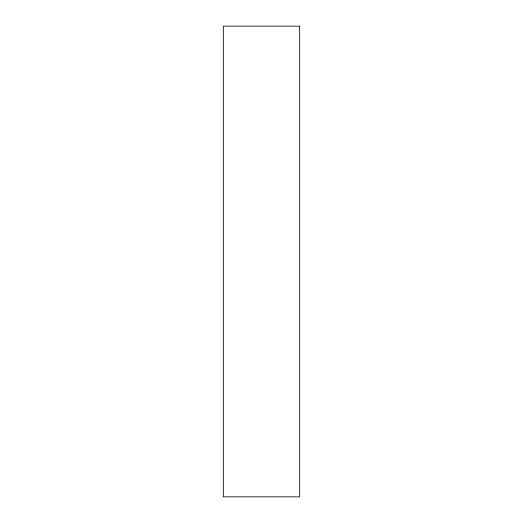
<?xml version="1.0" encoding="UTF-8"?>
<svg xmlns="http://www.w3.org/2000/svg" width="523" height="523" viewBox="0 0 523 523"><rect width="100%" height="100%" fill="white"/><g stroke="black" fill="none" stroke-linecap="round" stroke-linejoin="round"><path stroke-width="0.78" d="M299.666 26.15L223.334 26.15L223.334 496.85L299.666 496.85L299.666 26.15"/></g></svg>
